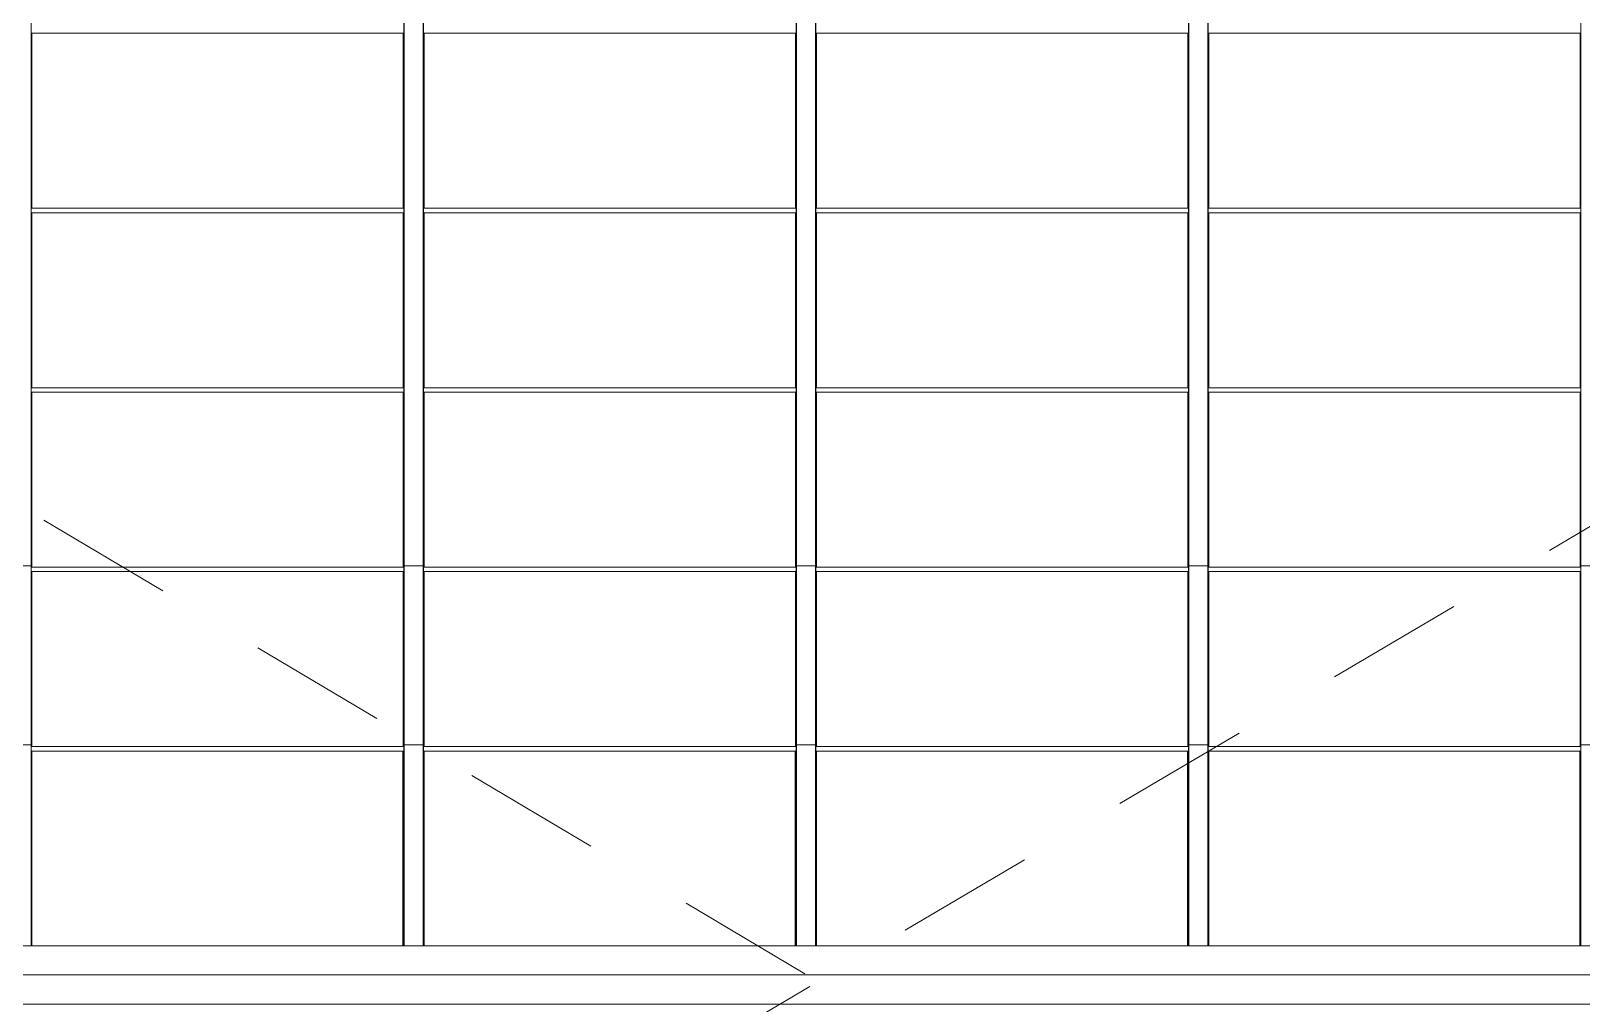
# Model space of a CAD drawing. Header units: metres. Extents: x -227.9 to -140, y 38 to 92.1.
# Drawn here: x -197.77 to -189.37, y 67.91 to 73.17 of the extents above; entities that cross this region are included whole.
import ezdxf

# ---------------------------------------------------------------- set-up
doc = ezdxf.new("R2010")
doc.units = ezdxf.units.M
doc.linetypes.add('JIS_02_0.7', pattern=[1.35, 0.75, -0.6])
doc.layers.add('A-DETL', color=94, linetype='Continuous', lineweight=5, true_color=0x00a600)
doc.layers.add('A-DETL-MBND', color=9, linetype='Continuous', lineweight=5, true_color=0xc0c0c0)

# ---------------------------------------------------------------- blocks, each defined once
blk = doc.blocks.new('LAG-B1020-CADRE STRUCTURELLE-PATIO - MUC-PATIO_skp_97-11715570-MUC-LAG-PRO-PLA-ARC-TZN-N03-AG02F')
at = {"layer": 'A-DETL-MBND'}
for p, q in [((-24.0873, 0.3398), (-1.0673, 0.3398)), ((-24.0873, 0.3398), (-1.0673, 0.3398)), ((-1.0673, 0.1821), (-24.0873, 0.1821)), ((-24.0873, 0.1821), (-1.0673, 0.1821)), ((-1.0673, 0.0244), (-24.0873, 0.0244)), ((-24.0873, 0.0244), (-1.0673, 0.0244))]:
    blk.add_line(p, q, dxfattribs=at)
blk = doc.blocks.new('LAG-B1020-CADRE STRUCTURELLE-PATIO - MUC-PATIO_skp_78-11715551-MUC-LAG-PRO-PLA-ARC-TZN-N03-AG02F')
at = {"layer": 'A-DETL-MBND'}
for p, q in [((8.276, 4.9771), (8.276, 4.0299)), ((8.276, 4.9771), (10.2871, 4.9771)), ((8.276, 4.9771), (10.2871, 4.9771)), ((8.276, 4.0299), (8.276, 4.9771)), ((10.2871, 4.0299), (10.2871, 4.9771)), ((10.2871, 4.0299), (10.2871, 4.9771)), ((10.401, 4.9771), (10.401, 4.0299)), ((10.401, 4.9771), (12.4121, 4.9771)), ((10.401, 4.9771), (12.4121, 4.9771)), ((10.401, 4.0299), (10.401, 4.9771)), ((12.4121, 4.0299), (12.4121, 4.9771)), ((12.4121, 4.0299), (12.4121, 4.9771)), ((12.526, 4.9771), (12.526, 4.0299)), ((12.526, 4.9771), (14.5371, 4.9771)), ((12.526, 4.9771), (14.5371, 4.9771)), ((12.526, 4.0299), (12.526, 4.9771)), ((14.5371, 4.0299), (14.5371, 4.9771)), ((14.5371, 4.0299), (14.5371, 4.9771)), ((14.651, 4.9771), (14.651, 4.0299)), ((14.651, 4.9771), (16.6621, 4.9771)), ((14.651, 4.9771), (16.6621, 4.9771)), ((14.651, 4.0299), (14.651, 4.9771)), ((16.6621, 4.0299), (16.6621, 4.9771)), ((16.6621, 4.0299), (16.6621, 4.9771)), ((8.276, 4.0055), (8.276, 3.0577)), ((8.276, 4.0055), (10.2871, 4.0055)), ((8.276, 4.0055), (10.2871, 4.0055)), ((8.276, 3.0577), (8.276, 4.0055)), ((10.2871, 3.0577), (10.2871, 4.0055)), ((10.2871, 3.0577), (10.2871, 4.0055)), ((10.401, 4.0055), (10.401, 3.0577)), ((10.401, 4.0055), (12.4121, 4.0055)), ((10.401, 4.0055), (12.4121, 4.0055)), ((10.401, 3.0577), (10.401, 4.0055)), ((12.4121, 3.0577), (12.4121, 4.0055)), ((12.4121, 3.0577), (12.4121, 4.0055)), ((12.526, 4.0055), (12.526, 3.0577)), ((12.526, 4.0055), (14.5371, 4.0055)), ((12.526, 4.0055), (14.5371, 4.0055)), ((12.526, 3.0577), (12.526, 4.0055)), ((14.5371, 3.0577), (14.5371, 4.0055)), ((14.5371, 3.0577), (14.5371, 4.0055)), ((14.651, 4.0055), (14.651, 3.0577)), ((14.651, 4.0055), (16.6621, 4.0055)), ((14.651, 4.0055), (16.6621, 4.0055)), ((14.651, 3.0577), (14.651, 4.0055)), ((16.6621, 3.0577), (16.6621, 4.0055)), ((16.6621, 3.0577), (16.6621, 4.0055)), ((8.276, 3.0333), (8.276, 2.0861)), ((8.276, 3.0333), (10.2871, 3.0333)), ((8.276, 3.0333), (10.2871, 3.0333)), ((8.276, 2.0861), (8.276, 3.0333)), ((10.2871, 2.0861), (10.2871, 3.0333)), ((10.2871, 2.0861), (10.2871, 3.0333)), ((10.401, 3.0333), (10.401, 2.0861)), ((10.401, 3.0333), (12.4121, 3.0333)), ((10.401, 3.0333), (12.4121, 3.0333)), ((10.401, 2.0861), (10.401, 3.0333)), ((12.4121, 2.0861), (12.4121, 3.0333)), ((12.4121, 2.0861), (12.4121, 3.0333)), ((12.526, 3.0333), (12.526, 2.0861)), ((12.526, 3.0333), (14.5371, 3.0333)), ((12.526, 3.0333), (14.5371, 3.0333)), ((12.526, 2.0861), (12.526, 3.0333)), ((14.5371, 2.0861), (14.5371, 3.0333)), ((14.5371, 2.0861), (14.5371, 3.0333)), ((14.651, 3.0333), (14.651, 2.0861)), ((14.651, 3.0333), (16.6621, 3.0333)), ((14.651, 3.0333), (16.6621, 3.0333)), ((14.651, 2.0861), (14.651, 3.0333)), ((16.6621, 2.0861), (16.6621, 3.0333)), ((16.6621, 2.0861), (16.6621, 3.0333)), ((8.276, 2.0617), (8.276, 1.1145)), ((8.276, 2.0617), (10.2871, 2.0617)), ((8.276, 2.0617), (10.2871, 2.0617)), ((8.276, 1.1145), (8.276, 2.0617)), ((10.2871, 1.1145), (10.2871, 2.0617)), ((10.2871, 1.1145), (10.2871, 2.0617)), ((10.401, 2.0617), (10.401, 1.1145)), ((10.401, 2.0617), (12.4121, 2.0617)), ((10.401, 2.0617), (12.4121, 2.0617)), ((10.401, 1.1145), (10.401, 2.0617)), ((12.4121, 1.1145), (12.4121, 2.0617)), ((12.4121, 1.1145), (12.4121, 2.0617)), ((12.526, 2.0617), (12.526, 1.1145)), ((12.526, 2.0617), (14.5371, 2.0617)), ((12.526, 2.0617), (14.5371, 2.0617)), ((12.526, 1.1145), (12.526, 2.0617)), ((14.5371, 1.1145), (14.5371, 2.0617)), ((14.5371, 1.1145), (14.5371, 2.0617)), ((14.651, 2.0617), (14.651, 1.1145)), ((14.651, 2.0617), (16.6621, 2.0617)), ((14.651, 2.0617), (16.6621, 2.0617)), ((14.651, 1.1145), (14.651, 2.0617)), ((16.6621, 1.1145), (16.6621, 2.0617)), ((16.6621, 1.1145), (16.6621, 2.0617)), ((8.276, 1.0902), (8.276, 0.0357)), ((8.276, 1.0902), (10.2871, 1.0902)), ((10.2871, 1.0902), (8.276, 1.0902)), ((8.276, 0.0357), (8.276, 1.0902)), ((10.2871, 0.0357), (10.2871, 1.0902)), ((10.2871, 0.0357), (10.2871, 1.0902)), ((10.401, 1.0902), (10.401, 0.0357)), ((10.401, 1.0902), (12.4121, 1.0902)), ((12.4121, 1.0902), (10.401, 1.0902)), ((10.401, 0.0357), (10.401, 1.0902)), ((12.4121, 0.0357), (12.4121, 1.0902)), ((12.4121, 0.0357), (12.4121, 1.0902)), ((12.526, 1.0902), (12.526, 0.0357)), ((12.526, 1.0902), (14.5371, 1.0902)), ((14.5371, 1.0902), (12.526, 1.0902)), ((12.526, 0.0357), (12.526, 1.0902)), ((14.5371, 0.0357), (14.5371, 1.0902)), ((14.5371, 0.0357), (14.5371, 1.0902)), ((14.651, 1.0902), (14.651, 0.0357)), ((14.651, 1.0902), (16.6621, 1.0902)), ((16.6621, 1.0902), (14.651, 1.0902)), ((14.651, 0.0357), (14.651, 1.0902)), ((16.6621, 0.0357), (16.6621, 1.0902)), ((16.6621, 0.0357), (16.6621, 1.0902))]:
    blk.add_line(p, q, dxfattribs=at)
blk = doc.blocks.new('LAG-B1020-CADRE STRUCTURELLE-PATIO - MUC-PATIO_skp_75-11715548-MUC-LAG-PRO-PLA-ARC-TZN-N03-AG02F')
at = {"layer": 'A-DETL-MBND'}
for p, q in [((10.401, 2.2157), (10.401, 5.195)), ((10.401, 5.195), (10.401, 2.2157)), ((10.506, 2.2157), (10.506, 5.195)), ((10.506, 2.2157), (10.506, 5.195)), ((12.526, 2.2157), (12.526, 5.195)), ((12.526, 5.195), (12.526, 2.2157)), ((12.631, 2.2157), (12.631, 5.195)), ((12.631, 2.2157), (12.631, 5.195)), ((14.651, 2.2157), (14.651, 5.195)), ((14.651, 5.195), (14.651, 2.2157)), ((14.756, 2.2157), (14.756, 5.195)), ((14.756, 2.2157), (14.756, 5.195)), ((16.776, 2.2157), (16.776, 5.195)), ((16.776, 5.195), (16.776, 2.2157)), ((10.401, 2.2157), (10.506, 2.2157)), ((10.401, 1.245), (10.401, 2.2157)), ((10.506, 2.2157), (10.401, 2.2157)), ((10.401, 1.245), (10.401, 2.2157)), ((10.506, 2.2157), (10.506, 1.245)), ((10.506, 1.245), (10.506, 2.2157)), ((12.526, 2.2157), (12.631, 2.2157)), ((12.526, 1.245), (12.526, 2.2157)), ((12.631, 2.2157), (12.526, 2.2157)), ((12.526, 1.245), (12.526, 2.2157)), ((12.631, 2.2157), (12.631, 1.245)), ((12.631, 1.245), (12.631, 2.2157)), ((14.651, 2.2157), (14.756, 2.2157)), ((14.651, 1.245), (14.651, 2.2157)), ((14.756, 2.2157), (14.651, 2.2157)), ((14.651, 1.245), (14.651, 2.2157)), ((14.756, 2.2157), (14.756, 1.245)), ((14.756, 1.245), (14.756, 2.2157)), ((16.776, 2.2157), (16.881, 2.2157)), ((16.776, 1.245), (16.776, 2.2157)), ((16.881, 2.2157), (16.776, 2.2157)), ((16.776, 1.245), (16.776, 2.2157)), ((10.401, 1.245), (10.506, 1.245)), ((10.401, 0.1577), (10.401, 1.245)), ((10.401, 1.245), (10.401, 0.1577)), ((10.401, 1.245), (10.506, 1.245)), ((10.506, 0.1577), (10.506, 1.245)), ((10.506, 0.1577), (10.506, 1.245)), ((12.526, 1.245), (12.631, 1.245)), ((12.526, 0.1577), (12.526, 1.245)), ((12.526, 1.245), (12.526, 0.1577)), ((12.526, 1.245), (12.631, 1.245)), ((12.631, 0.1577), (12.631, 1.245)), ((12.631, 0.1577), (12.631, 1.245)), ((14.651, 1.245), (14.756, 1.245)), ((14.651, 0.1577), (14.651, 1.245)), ((14.651, 1.245), (14.651, 0.1577)), ((14.651, 1.245), (14.756, 1.245)), ((14.756, 0.1577), (14.756, 1.245)), ((14.756, 0.1577), (14.756, 1.245)), ((16.776, 1.245), (16.881, 1.245)), ((16.776, 0.1577), (16.776, 1.245)), ((16.776, 1.245), (16.776, 0.1577)), ((16.776, 1.245), (16.881, 1.245))]:
    blk.add_line(p, q, dxfattribs=at)
blk = doc.blocks.new('LAG-B1020-CADRE STRUCTURELLE-PATIO - MUC-PATIO_skp_74-11715547-MUC-LAG-PRO-PLA-ARC-TZN-N03-AG02F')
at = {"layer": 'A-DETL-MBND'}
for p, q in [((8.296, 13.1425), (8.296, 12.1952)), ((10.3071, 13.1425), (8.296, 13.1425)), ((10.3071, 13.1425), (8.296, 13.1425)), ((8.296, 12.1952), (8.296, 13.1425)), ((10.3071, 13.1425), (10.3071, 12.1952)), ((10.3071, 12.1952), (10.3071, 13.1425)), ((10.421, 13.1425), (10.421, 12.1952)), ((12.4321, 13.1425), (10.421, 13.1425)), ((12.4321, 13.1425), (10.421, 13.1425)), ((10.421, 12.1952), (10.421, 13.1425)), ((12.4321, 13.1425), (12.4321, 12.1952)), ((12.4321, 12.1952), (12.4321, 13.1425)), ((12.546, 13.1425), (12.546, 12.1952)), ((14.5571, 13.1425), (12.546, 13.1425)), ((14.5571, 13.1425), (12.546, 13.1425)), ((12.546, 12.1952), (12.546, 13.1425)), ((14.5571, 13.1425), (14.5571, 12.1952)), ((14.5571, 12.1952), (14.5571, 13.1425)), ((14.671, 13.1425), (14.671, 12.1952)), ((16.6821, 13.1425), (14.671, 13.1425)), ((16.6821, 13.1425), (14.671, 13.1425)), ((14.671, 12.1952), (14.671, 13.1425)), ((16.6821, 13.1425), (16.6821, 12.1952)), ((16.6821, 12.1952), (16.6821, 13.1425)), ((8.2927, 12.1952), (10.3115, 12.1952)), ((10.3115, 12.1952), (8.2927, 12.1952)), ((10.4177, 12.1952), (12.4365, 12.1952)), ((12.4365, 12.1952), (10.4177, 12.1952)), ((12.5427, 12.1952), (14.5615, 12.1952)), ((14.5615, 12.1952), (12.5427, 12.1952)), ((14.6677, 12.1952), (16.6865, 12.1952)), ((16.6865, 12.1952), (14.6677, 12.1952)), ((8.296, 12.1709), (8.296, 11.2231)), ((10.3071, 12.1709), (8.296, 12.1709)), ((10.3071, 12.1709), (8.296, 12.1709)), ((8.296, 11.2231), (8.296, 12.1709)), ((10.3071, 12.1709), (10.3071, 11.2231)), ((10.3071, 11.2231), (10.3071, 12.1709)), ((10.421, 12.1709), (10.421, 11.2231)), ((12.4321, 12.1709), (10.421, 12.1709)), ((10.421, 11.2231), (10.421, 12.1709)), ((12.4321, 12.1709), (10.421, 12.1709)), ((12.4321, 12.1709), (12.4321, 11.2231)), ((12.4321, 11.2231), (12.4321, 12.1709)), ((12.546, 12.1709), (12.546, 11.2231)), ((14.5571, 12.1709), (12.546, 12.1709)), ((14.5571, 12.1709), (12.546, 12.1709)), ((12.546, 11.2231), (12.546, 12.1709)), ((14.5571, 12.1709), (14.5571, 11.2231)), ((14.5571, 11.2231), (14.5571, 12.1709)), ((14.671, 12.1709), (14.671, 11.2231)), ((16.6821, 12.1709), (14.671, 12.1709)), ((16.6821, 12.1709), (14.671, 12.1709)), ((14.671, 11.2231), (14.671, 12.1709)), ((16.6821, 12.1709), (16.6821, 11.2231)), ((16.6821, 11.2231), (16.6821, 12.1709)), ((8.2927, 11.2231), (10.3115, 11.2231)), ((10.3115, 11.2231), (8.2927, 11.2231)), ((8.296, 11.1987), (8.296, 10.2515)), ((10.3071, 11.1987), (8.296, 11.1987)), ((10.3071, 11.1987), (8.296, 11.1987)), ((8.296, 10.2515), (8.296, 11.1987)), ((10.3071, 11.1987), (10.3071, 10.2515)), ((10.3071, 10.2515), (10.3071, 11.1987)), ((10.4177, 11.2231), (12.4365, 11.2231)), ((12.4365, 11.2231), (10.4177, 11.2231)), ((10.421, 11.1987), (10.421, 10.2515)), ((12.4321, 11.1987), (10.421, 11.1987)), ((12.4321, 11.1987), (10.421, 11.1987)), ((10.421, 10.2515), (10.421, 11.1987)), ((12.4321, 11.1987), (12.4321, 10.2515)), ((12.4321, 10.2515), (12.4321, 11.1987)), ((12.5427, 11.2231), (14.5615, 11.2231)), ((14.5615, 11.2231), (12.5427, 11.2231)), ((12.546, 11.1987), (12.546, 10.2515)), ((14.5571, 11.1987), (12.546, 11.1987)), ((14.5571, 11.1987), (12.546, 11.1987)), ((12.546, 10.2515), (12.546, 11.1987)), ((14.5571, 11.1987), (14.5571, 10.2515)), ((14.5571, 10.2515), (14.5571, 11.1987)), ((14.6677, 11.2231), (16.6865, 11.2231)), ((16.6865, 11.2231), (14.6677, 11.2231)), ((14.671, 11.1987), (14.671, 10.2515)), ((16.6821, 11.1987), (14.671, 11.1987)), ((16.6821, 11.1987), (14.671, 11.1987)), ((14.671, 10.2515), (14.671, 11.1987)), ((16.6821, 11.1987), (16.6821, 10.2515)), ((16.6821, 10.2515), (16.6821, 11.1987)), ((8.2927, 10.2515), (10.3115, 10.2515)), ((10.3115, 10.2515), (8.2927, 10.2515)), ((10.4177, 10.2515), (12.4365, 10.2515)), ((12.4365, 10.2515), (10.4177, 10.2515)), ((12.5427, 10.2515), (14.5615, 10.2515)), ((14.5615, 10.2515), (12.5427, 10.2515)), ((14.6677, 10.2515), (16.6865, 10.2515)), ((16.6865, 10.2515), (14.6677, 10.2515)), ((8.296, 10.2271), (8.296, 9.2799)), ((10.3071, 10.2271), (8.296, 10.2271)), ((10.3071, 10.2271), (8.296, 10.2271)), ((8.296, 9.2799), (8.296, 10.2271)), ((10.3071, 10.2271), (10.3071, 9.2799)), ((10.3071, 9.2799), (10.3071, 10.2271)), ((10.421, 10.2271), (10.421, 9.2799)), ((12.4321, 10.2271), (10.421, 10.2271)), ((12.4321, 10.2271), (10.421, 10.2271)), ((10.421, 9.2799), (10.421, 10.2271)), ((12.4321, 10.2271), (12.4321, 9.2799)), ((12.4321, 9.2799), (12.4321, 10.2271)), ((12.546, 10.2271), (12.546, 9.2799)), ((14.5571, 10.2271), (12.546, 10.2271)), ((14.5571, 10.2271), (12.546, 10.2271)), ((12.546, 9.2799), (12.546, 10.2271)), ((14.5571, 10.2271), (14.5571, 9.2799)), ((14.5571, 9.2799), (14.5571, 10.2271)), ((14.671, 10.2271), (14.671, 9.2799)), ((16.6821, 10.2271), (14.671, 10.2271)), ((16.6821, 10.2271), (14.671, 10.2271)), ((14.671, 9.2799), (14.671, 10.2271)), ((16.6821, 10.2271), (16.6821, 9.2799)), ((16.6821, 9.2799), (16.6821, 10.2271)), ((8.2927, 9.2799), (10.3115, 9.2799)), ((8.2927, 9.2799), (10.3115, 9.2799)), ((8.2955, 8.2011), (8.2954, 9.2555)), ((8.2955, 8.2011), (8.2954, 9.2555)), ((8.2954, 9.2555), (10.3065, 9.2555)), ((8.2954, 9.2555), (10.3065, 9.2555)), ((10.3065, 8.2011), (10.3065, 9.2555)), ((10.3065, 8.2011), (10.3065, 9.2555)), ((10.4177, 9.2799), (12.4365, 9.2799)), ((10.4177, 9.2799), (12.4365, 9.2799)), ((10.4205, 8.2011), (10.4204, 9.2555)), ((10.4205, 8.2011), (10.4204, 9.2555)), ((10.4204, 9.2555), (12.4315, 9.2555)), ((10.4204, 9.2555), (12.4315, 9.2555)), ((12.4315, 8.2011), (12.4315, 9.2555)), ((12.4315, 8.2011), (12.4315, 9.2555)), ((12.5427, 9.2799), (14.5615, 9.2799)), ((12.5427, 9.2799), (14.5615, 9.2799)), ((12.5455, 8.2011), (12.5454, 9.2555)), ((12.5455, 8.2011), (12.5454, 9.2555)), ((12.5454, 9.2555), (14.5565, 9.2555)), ((12.5454, 9.2555), (14.5565, 9.2555)), ((14.5565, 8.2011), (14.5565, 9.2555)), ((14.5565, 8.2011), (14.5565, 9.2555)), ((14.6677, 9.2799), (16.6865, 9.2799)), ((14.6677, 9.2799), (16.6865, 9.2799)), ((14.6705, 8.2011), (14.6704, 9.2555)), ((14.6705, 8.2011), (14.6704, 9.2555)), ((14.6704, 9.2555), (16.6815, 9.2555)), ((14.6704, 9.2555), (16.6815, 9.2555)), ((16.6815, 8.2011), (16.6815, 9.2555)), ((16.6815, 8.2011), (16.6815, 9.2555))]:
    blk.add_line(p, q, dxfattribs=at)

msp = doc.modelspace()

# ---------------------------------------------------------------- linework, layer by layer
at = {"layer": 'A-DETL', "color": 7, "linetype": 'JIS_02_0.7'}
for p, q in [((-204.6554, 74.6739), (-182.4815, 61.4534)), ((-204.6608, 61.447), (-182.3929, 74.5785))]:
    msp.add_line(p, q, dxfattribs=at)
at = {"layer": 'A-DETL-MBND', "lineweight": 9}
for p, q in [((-197.7666, 70.2785), (-197.7666, 73.2578)), ((-197.7666, 70.2785), (-197.7666, 73.2578)), ((-195.7466, 70.2785), (-195.7466, 73.2578)), ((-195.7466, 73.2578), (-195.7466, 70.2785)), ((-195.6416, 70.2785), (-195.6416, 73.2578)), ((-195.6416, 70.2785), (-195.6416, 73.2578)), ((-193.6216, 70.2785), (-193.6216, 73.2578)), ((-193.6216, 73.2578), (-193.6216, 70.2785)), ((-193.5166, 70.2785), (-193.5166, 73.2578)), ((-193.5166, 70.2785), (-193.5166, 73.2578)), ((-191.4966, 70.2785), (-191.4966, 73.2578)), ((-191.4966, 73.2578), (-191.4966, 70.2785)), ((-191.3916, 70.2785), (-191.3916, 73.2578)), ((-191.3916, 70.2785), (-191.3916, 73.2578)), ((-197.7622, 73.1619), (-197.7622, 72.2147)), ((-197.7622, 73.1619), (-195.7511, 73.1619)), ((-197.7622, 73.1619), (-195.7511, 73.1619)), ((-197.7622, 72.2147), (-197.7622, 73.1619)), ((-197.7622, 73.1619), (-197.7622, 72.2147)), ((-195.7511, 73.1619), (-197.7622, 73.1619)), ((-195.7511, 73.1619), (-197.7622, 73.1619)), ((-197.7622, 72.2147), (-197.7622, 73.1619)), ((-195.7511, 72.2147), (-195.7511, 73.1619)), ((-195.7511, 72.2147), (-195.7511, 73.1619)), ((-195.7511, 73.1619), (-195.7511, 72.2147)), ((-195.7511, 72.2147), (-195.7511, 73.1619)), ((-195.6372, 73.1619), (-195.6372, 72.2147)), ((-195.6372, 73.1619), (-193.6261, 73.1619)), ((-195.6372, 73.1619), (-193.6261, 73.1619)), ((-195.6372, 72.2147), (-195.6372, 73.1619)), ((-195.6372, 73.1619), (-195.6372, 72.2147)), ((-193.6261, 73.1619), (-195.6372, 73.1619)), ((-193.6261, 73.1619), (-195.6372, 73.1619)), ((-195.6372, 72.2147), (-195.6372, 73.1619)), ((-193.6261, 72.2147), (-193.6261, 73.1619)), ((-193.6261, 72.2147), (-193.6261, 73.1619)), ((-193.6261, 73.1619), (-193.6261, 72.2147)), ((-193.6261, 72.2147), (-193.6261, 73.1619)), ((-193.5122, 73.1619), (-193.5122, 72.2147)), ((-193.5122, 73.1619), (-191.5011, 73.1619)), ((-193.5122, 73.1619), (-191.5011, 73.1619)), ((-193.5122, 72.2147), (-193.5122, 73.1619)), ((-193.5122, 73.1619), (-193.5122, 72.2147)), ((-191.5011, 73.1619), (-193.5122, 73.1619)), ((-191.5011, 73.1619), (-193.5122, 73.1619)), ((-193.5122, 72.2147), (-193.5122, 73.1619)), ((-191.5011, 72.2147), (-191.5011, 73.1619)), ((-191.5011, 72.2147), (-191.5011, 73.1619)), ((-191.5011, 73.1619), (-191.5011, 72.2147)), ((-191.5011, 72.2147), (-191.5011, 73.1619)), ((-191.3872, 73.1619), (-191.3872, 72.2147)), ((-191.3872, 73.1619), (-189.3761, 73.1619)), ((-191.3872, 73.1619), (-189.3761, 73.1619)), ((-191.3872, 72.2147), (-191.3872, 73.1619)), ((-191.3872, 73.1619), (-191.3872, 72.2147)), ((-189.3761, 73.1619), (-191.3872, 73.1619)), ((-189.3761, 73.1619), (-191.3872, 73.1619)), ((-191.3872, 72.2147), (-191.3872, 73.1619)), ((-189.3761, 72.2147), (-189.3761, 73.1619)), ((-189.3761, 72.2147), (-189.3761, 73.1619)), ((-189.3761, 73.1619), (-189.3761, 72.2147)), ((-189.3761, 72.2147), (-189.3761, 73.1619)), ((-197.7666, 72.2147), (-195.7478, 72.2147)), ((-195.7478, 72.2147), (-197.7666, 72.2147)), ((-195.6416, 72.2147), (-193.6228, 72.2147)), ((-193.6228, 72.2147), (-195.6416, 72.2147)), ((-193.5166, 72.2147), (-191.4978, 72.2147)), ((-191.4978, 72.2147), (-193.5166, 72.2147)), ((-191.3916, 72.2147), (-189.3728, 72.2147)), ((-189.3728, 72.2147), (-191.3916, 72.2147)), ((-197.7622, 72.1903), (-197.7622, 71.2425)), ((-197.7622, 72.1903), (-195.7511, 72.1903)), ((-197.7622, 72.1903), (-195.7511, 72.1903)), ((-197.7622, 71.2425), (-197.7622, 72.1903)), ((-197.7622, 72.1903), (-197.7622, 71.2425)), ((-195.7511, 72.1903), (-197.7622, 72.1903)), ((-195.7511, 72.1903), (-197.7622, 72.1903)), ((-197.7622, 71.2425), (-197.7622, 72.1903)), ((-195.7511, 71.2425), (-195.7511, 72.1903)), ((-195.7511, 71.2425), (-195.7511, 72.1903)), ((-195.7511, 72.1903), (-195.7511, 71.2425)), ((-195.7511, 71.2425), (-195.7511, 72.1903)), ((-195.6372, 72.1903), (-195.6372, 71.2425)), ((-195.6372, 72.1903), (-193.6261, 72.1903)), ((-195.6372, 72.1903), (-193.6261, 72.1903)), ((-195.6372, 71.2425), (-195.6372, 72.1903)), ((-195.6372, 72.1903), (-195.6372, 71.2425)), ((-193.6261, 72.1903), (-195.6372, 72.1903)), ((-195.6372, 71.2425), (-195.6372, 72.1903)), ((-193.6261, 72.1903), (-195.6372, 72.1903)), ((-193.6261, 71.2425), (-193.6261, 72.1903)), ((-193.6261, 71.2425), (-193.6261, 72.1903)), ((-193.6261, 72.1903), (-193.6261, 71.2425)), ((-193.6261, 71.2425), (-193.6261, 72.1903)), ((-193.5122, 72.1903), (-193.5122, 71.2425)), ((-193.5122, 72.1903), (-191.5011, 72.1903)), ((-193.5122, 72.1903), (-191.5011, 72.1903)), ((-193.5122, 71.2425), (-193.5122, 72.1903)), ((-193.5122, 72.1903), (-193.5122, 71.2425)), ((-191.5011, 72.1903), (-193.5122, 72.1903)), ((-191.5011, 72.1903), (-193.5122, 72.1903)), ((-193.5122, 71.2425), (-193.5122, 72.1903)), ((-191.5011, 71.2425), (-191.5011, 72.1903)), ((-191.5011, 71.2425), (-191.5011, 72.1903)), ((-191.5011, 72.1903), (-191.5011, 71.2425)), ((-191.5011, 71.2425), (-191.5011, 72.1903)), ((-191.3872, 72.1903), (-191.3872, 71.2425)), ((-191.3872, 72.1903), (-189.3761, 72.1903)), ((-191.3872, 72.1903), (-189.3761, 72.1903)), ((-191.3872, 71.2425), (-191.3872, 72.1903)), ((-191.3872, 72.1903), (-191.3872, 71.2425)), ((-189.3761, 72.1903), (-191.3872, 72.1903)), ((-189.3761, 72.1903), (-191.3872, 72.1903)), ((-191.3872, 71.2425), (-191.3872, 72.1903)), ((-189.3761, 71.2425), (-189.3761, 72.1903)), ((-189.3761, 71.2425), (-189.3761, 72.1903)), ((-189.3761, 72.1903), (-189.3761, 71.2425)), ((-189.3761, 71.2425), (-189.3761, 72.1903)), ((-197.7666, 71.2425), (-195.7478, 71.2425)), ((-195.7478, 71.2425), (-197.7666, 71.2425)), ((-197.7622, 71.2181), (-197.7622, 70.2709)), ((-197.7622, 71.2181), (-195.7511, 71.2181)), ((-197.7622, 71.2181), (-195.7511, 71.2181)), ((-197.7622, 70.2709), (-197.7622, 71.2181)), ((-197.7622, 71.2181), (-197.7622, 70.2709)), ((-195.7511, 71.2181), (-197.7622, 71.2181)), ((-195.7511, 71.2181), (-197.7622, 71.2181)), ((-197.7622, 70.2709), (-197.7622, 71.2181)), ((-195.7511, 70.2709), (-195.7511, 71.2181)), ((-195.7511, 70.2709), (-195.7511, 71.2181)), ((-195.7511, 71.2181), (-195.7511, 70.2709)), ((-195.7511, 70.2709), (-195.7511, 71.2181)), ((-195.6416, 71.2425), (-193.6228, 71.2425)), ((-193.6228, 71.2425), (-195.6416, 71.2425)), ((-195.6372, 71.2181), (-195.6372, 70.2709)), ((-195.6372, 71.2181), (-193.6261, 71.2181)), ((-195.6372, 71.2181), (-193.6261, 71.2181)), ((-195.6372, 70.2709), (-195.6372, 71.2181)), ((-195.6372, 71.2181), (-195.6372, 70.2709)), ((-193.6261, 71.2181), (-195.6372, 71.2181)), ((-193.6261, 71.2181), (-195.6372, 71.2181)), ((-195.6372, 70.2709), (-195.6372, 71.2181)), ((-193.6261, 70.2709), (-193.6261, 71.2181)), ((-193.6261, 70.2709), (-193.6261, 71.2181)), ((-193.6261, 71.2181), (-193.6261, 70.2709)), ((-193.6261, 70.2709), (-193.6261, 71.2181)), ((-193.5166, 71.2425), (-191.4978, 71.2425)), ((-191.4978, 71.2425), (-193.5166, 71.2425)), ((-193.5122, 71.2181), (-193.5122, 70.2709)), ((-193.5122, 71.2181), (-191.5011, 71.2181)), ((-193.5122, 71.2181), (-191.5011, 71.2181)), ((-193.5122, 70.2709), (-193.5122, 71.2181)), ((-193.5122, 71.2181), (-193.5122, 70.2709)), ((-191.5011, 71.2181), (-193.5122, 71.2181)), ((-191.5011, 71.2181), (-193.5122, 71.2181)), ((-193.5122, 70.2709), (-193.5122, 71.2181)), ((-191.5011, 70.2709), (-191.5011, 71.2181)), ((-191.5011, 70.2709), (-191.5011, 71.2181)), ((-191.5011, 71.2181), (-191.5011, 70.2709)), ((-191.5011, 70.2709), (-191.5011, 71.2181)), ((-191.3916, 71.2425), (-189.3728, 71.2425)), ((-189.3728, 71.2425), (-191.3916, 71.2425)), ((-191.3872, 71.2181), (-191.3872, 70.2709)), ((-191.3872, 71.2181), (-189.3761, 71.2181)), ((-191.3872, 71.2181), (-189.3761, 71.2181)), ((-191.3872, 70.2709), (-191.3872, 71.2181)), ((-191.3872, 71.2181), (-191.3872, 70.2709)), ((-189.3761, 71.2181), (-191.3872, 71.2181)), ((-189.3761, 71.2181), (-191.3872, 71.2181)), ((-191.3872, 70.2709), (-191.3872, 71.2181)), ((-189.3761, 70.2709), (-189.3761, 71.2181)), ((-189.3761, 70.2709), (-189.3761, 71.2181)), ((-189.3761, 71.2181), (-189.3761, 70.2709)), ((-189.3761, 70.2709), (-189.3761, 71.2181)), ((-197.8716, 70.2785), (-197.7666, 70.2785)), ((-197.7666, 70.2785), (-197.8716, 70.2785)), ((-197.7666, 70.2785), (-197.7666, 69.3078)), ((-197.7666, 69.3078), (-197.7666, 70.2785)), ((-197.7666, 70.2709), (-195.7478, 70.2709)), ((-195.7478, 70.2709), (-197.7666, 70.2709)), ((-195.7466, 70.2785), (-195.6416, 70.2785)), ((-195.7466, 69.3078), (-195.7466, 70.2785)), ((-195.6416, 70.2785), (-195.7466, 70.2785)), ((-195.7466, 69.3078), (-195.7466, 70.2785)), ((-195.6416, 70.2785), (-195.6416, 69.3078)), ((-195.6416, 69.3078), (-195.6416, 70.2785)), ((-195.6416, 70.2709), (-193.6228, 70.2709)), ((-193.6228, 70.2709), (-195.6416, 70.2709)), ((-193.6216, 70.2785), (-193.5166, 70.2785)), ((-193.6216, 69.3078), (-193.6216, 70.2785)), ((-193.5166, 70.2785), (-193.6216, 70.2785)), ((-193.6216, 69.3078), (-193.6216, 70.2785)), ((-193.5166, 70.2785), (-193.5166, 69.3078)), ((-193.5166, 69.3078), (-193.5166, 70.2785)), ((-193.5166, 70.2709), (-191.4978, 70.2709)), ((-191.4978, 70.2709), (-193.5166, 70.2709)), ((-191.4966, 70.2785), (-191.3916, 70.2785)), ((-191.4966, 69.3078), (-191.4966, 70.2785)), ((-191.3916, 70.2785), (-191.4966, 70.2785)), ((-191.4966, 69.3078), (-191.4966, 70.2785)), ((-191.3916, 70.2785), (-191.3916, 69.3078)), ((-191.3916, 69.3078), (-191.3916, 70.2785)), ((-191.3916, 70.2709), (-189.3728, 70.2709)), ((-189.3728, 70.2709), (-191.3916, 70.2709)), ((-197.7622, 70.2465), (-197.7622, 69.2993)), ((-197.7622, 70.2465), (-195.7511, 70.2465)), ((-197.7622, 70.2465), (-195.7511, 70.2465)), ((-197.7622, 69.2993), (-197.7622, 70.2465)), ((-197.7622, 70.2465), (-197.7622, 69.2993)), ((-195.7511, 70.2465), (-197.7622, 70.2465)), ((-195.7511, 70.2465), (-197.7622, 70.2465)), ((-197.7622, 69.2993), (-197.7622, 70.2465)), ((-195.7511, 69.2993), (-195.7511, 70.2465)), ((-195.7511, 69.2993), (-195.7511, 70.2465)), ((-195.7511, 70.2465), (-195.7511, 69.2993)), ((-195.7511, 69.2993), (-195.7511, 70.2465)), ((-195.6372, 70.2465), (-195.6372, 69.2993)), ((-195.6372, 70.2465), (-193.6261, 70.2465)), ((-195.6372, 70.2465), (-193.6261, 70.2465)), ((-195.6372, 69.2993), (-195.6372, 70.2465)), ((-195.6372, 70.2465), (-195.6372, 69.2993)), ((-193.6261, 70.2465), (-195.6372, 70.2465)), ((-193.6261, 70.2465), (-195.6372, 70.2465)), ((-195.6372, 69.2993), (-195.6372, 70.2465)), ((-193.6261, 69.2993), (-193.6261, 70.2465)), ((-193.6261, 69.2993), (-193.6261, 70.2465)), ((-193.6261, 70.2465), (-193.6261, 69.2993)), ((-193.6261, 69.2993), (-193.6261, 70.2465)), ((-193.5122, 70.2465), (-193.5122, 69.2993)), ((-193.5122, 70.2465), (-191.5011, 70.2465)), ((-193.5122, 70.2465), (-191.5011, 70.2465)), ((-193.5122, 69.2993), (-193.5122, 70.2465)), ((-193.5122, 70.2465), (-193.5122, 69.2993)), ((-191.5011, 70.2465), (-193.5122, 70.2465)), ((-191.5011, 70.2465), (-193.5122, 70.2465)), ((-193.5122, 69.2993), (-193.5122, 70.2465)), ((-191.5011, 69.2993), (-191.5011, 70.2465)), ((-191.5011, 69.2993), (-191.5011, 70.2465)), ((-191.5011, 70.2465), (-191.5011, 69.2993)), ((-191.5011, 69.2993), (-191.5011, 70.2465)), ((-191.3872, 70.2465), (-191.3872, 69.2993)), ((-191.3872, 70.2465), (-189.3761, 70.2465)), ((-191.3872, 70.2465), (-189.3761, 70.2465)), ((-191.3872, 69.2993), (-191.3872, 70.2465)), ((-191.3872, 70.2465), (-191.3872, 69.2993)), ((-189.3761, 70.2465), (-191.3872, 70.2465)), ((-189.3761, 70.2465), (-191.3872, 70.2465)), ((-191.3872, 69.2993), (-191.3872, 70.2465)), ((-189.3761, 69.2993), (-189.3761, 70.2465)), ((-189.3761, 69.2993), (-189.3761, 70.2465)), ((-189.3761, 70.2465), (-189.3761, 69.2993)), ((-189.3761, 69.2993), (-189.3761, 70.2465)), ((-197.8716, 69.3078), (-197.7666, 69.3078)), ((-197.8716, 69.3078), (-197.7666, 69.3078)), ((-197.7666, 68.2205), (-197.7666, 69.3078)), ((-197.7666, 68.2205), (-197.7666, 69.3078)), ((-197.7666, 69.2993), (-195.7478, 69.2993)), ((-197.7666, 69.2993), (-195.7478, 69.2993)), ((-197.7627, 68.2205), (-197.7627, 69.2749)), ((-197.7627, 68.2205), (-197.7627, 69.2749)), ((-197.7627, 69.2749), (-195.7516, 69.2749)), ((-197.7627, 69.2749), (-195.7516, 69.2749)), ((-197.7622, 69.2749), (-197.7622, 68.2205)), ((-197.7622, 69.2749), (-195.7511, 69.2749)), ((-195.7511, 69.2749), (-197.7622, 69.2749)), ((-197.7622, 68.2205), (-197.7622, 69.2749)), ((-195.7516, 68.2205), (-195.7516, 69.2749)), ((-195.7516, 68.2205), (-195.7516, 69.2749)), ((-195.7511, 68.2205), (-195.7511, 69.2749)), ((-195.7511, 68.2205), (-195.7511, 69.2749)), ((-195.7466, 69.3078), (-195.6416, 69.3078)), ((-195.7466, 68.2205), (-195.7466, 69.3078)), ((-195.7466, 69.3078), (-195.7466, 68.2205)), ((-195.7466, 69.3078), (-195.6416, 69.3078)), ((-195.6416, 68.2205), (-195.6416, 69.3078)), ((-195.6416, 68.2205), (-195.6416, 69.3078)), ((-195.6416, 69.2993), (-193.6228, 69.2993)), ((-195.6416, 69.2993), (-193.6228, 69.2993)), ((-195.6377, 68.2205), (-195.6377, 69.2749)), ((-195.6377, 68.2205), (-195.6377, 69.2749)), ((-195.6377, 69.2749), (-193.6266, 69.2749)), ((-195.6377, 69.2749), (-193.6266, 69.2749)), ((-195.6372, 69.2749), (-195.6372, 68.2205)), ((-195.6372, 69.2749), (-193.6261, 69.2749)), ((-193.6261, 69.2749), (-195.6372, 69.2749)), ((-195.6372, 68.2205), (-195.6372, 69.2749)), ((-193.6266, 68.2205), (-193.6266, 69.2749)), ((-193.6266, 68.2205), (-193.6266, 69.2749)), ((-193.6261, 68.2205), (-193.6261, 69.2749)), ((-193.6261, 68.2205), (-193.6261, 69.2749)), ((-193.6216, 69.3078), (-193.5166, 69.3078)), ((-193.6216, 68.2205), (-193.6216, 69.3078)), ((-193.6216, 69.3078), (-193.6216, 68.2205)), ((-193.6216, 69.3078), (-193.5166, 69.3078)), ((-193.5166, 68.2205), (-193.5166, 69.3078)), ((-193.5166, 68.2205), (-193.5166, 69.3078)), ((-193.5166, 69.2993), (-191.4978, 69.2993)), ((-193.5166, 69.2993), (-191.4978, 69.2993)), ((-193.5127, 68.2205), (-193.5127, 69.2749)), ((-193.5127, 68.2205), (-193.5127, 69.2749)), ((-193.5127, 69.2749), (-191.5016, 69.2749)), ((-193.5127, 69.2749), (-191.5016, 69.2749)), ((-193.5122, 69.2749), (-193.5122, 68.2205)), ((-193.5122, 69.2749), (-191.5011, 69.2749)), ((-191.5011, 69.2749), (-193.5122, 69.2749)), ((-193.5122, 68.2205), (-193.5122, 69.2749)), ((-191.5016, 68.2205), (-191.5016, 69.2749)), ((-191.5016, 68.2205), (-191.5016, 69.2749)), ((-191.5011, 68.2205), (-191.5011, 69.2749)), ((-191.5011, 68.2205), (-191.5011, 69.2749)), ((-191.4966, 69.3078), (-191.3916, 69.3078)), ((-191.4966, 68.2205), (-191.4966, 69.3078)), ((-191.4966, 69.3078), (-191.4966, 68.2205)), ((-191.4966, 69.3078), (-191.3916, 69.3078)), ((-191.3916, 68.2205), (-191.3916, 69.3078)), ((-191.3916, 68.2205), (-191.3916, 69.3078)), ((-191.3916, 69.2993), (-189.3728, 69.2993)), ((-191.3916, 69.2993), (-189.3728, 69.2993)), ((-191.3877, 68.2205), (-191.3877, 69.2749)), ((-191.3877, 68.2205), (-191.3877, 69.2749)), ((-191.3877, 69.2749), (-189.3766, 69.2749)), ((-191.3877, 69.2749), (-189.3766, 69.2749)), ((-191.3872, 69.2749), (-191.3872, 68.2205)), ((-191.3872, 69.2749), (-189.3761, 69.2749)), ((-189.3761, 69.2749), (-191.3872, 69.2749)), ((-191.3872, 68.2205), (-191.3872, 69.2749)), ((-189.3766, 68.2205), (-189.3766, 69.2749)), ((-189.3766, 68.2205), (-189.3766, 69.2749)), ((-189.3761, 68.2205), (-189.3761, 69.2749)), ((-189.3761, 68.2205), (-189.3761, 69.2749)), ((-205.0791, 68.2205), (-182.0591, 68.2205)), ((-205.0791, 68.2205), (-182.0591, 68.2205)), ((-182.0591, 68.0628), (-205.0791, 68.0628)), ((-205.0791, 68.0628), (-182.0591, 68.0628))]:
    msp.add_line(p, q, dxfattribs=at)

# ---------------------------------------------------------------- block references
for name, p in [('LAG-B1020-CADRE STRUCTURELLE-PATIO - MUC-PATIO_skp_78-11715551-MUC-LAG-PRO-PLA-ARC-TZN-N03-AG02F', (-206.0393, 68.1848)), ('LAG-B1020-CADRE STRUCTURELLE-PATIO - MUC-PATIO_skp_74-11715547-MUC-LAG-PRO-PLA-ARC-TZN-N03-AG02F', (-206.0593, 60.0194)), ('LAG-B1020-CADRE STRUCTURELLE-PATIO - MUC-PATIO_skp_75-11715548-MUC-LAG-PRO-PLA-ARC-TZN-N03-AG02F', (-206.1488, 68.0628)), ('LAG-B1020-CADRE STRUCTURELLE-PATIO - MUC-PATIO_skp_97-11715570-MUC-LAG-PRO-PLA-ARC-TZN-N03-AG02F', (-180.9918, 67.8807))]:
    msp.add_blockref(name, p)

doc.saveas('drawing.dxf')
